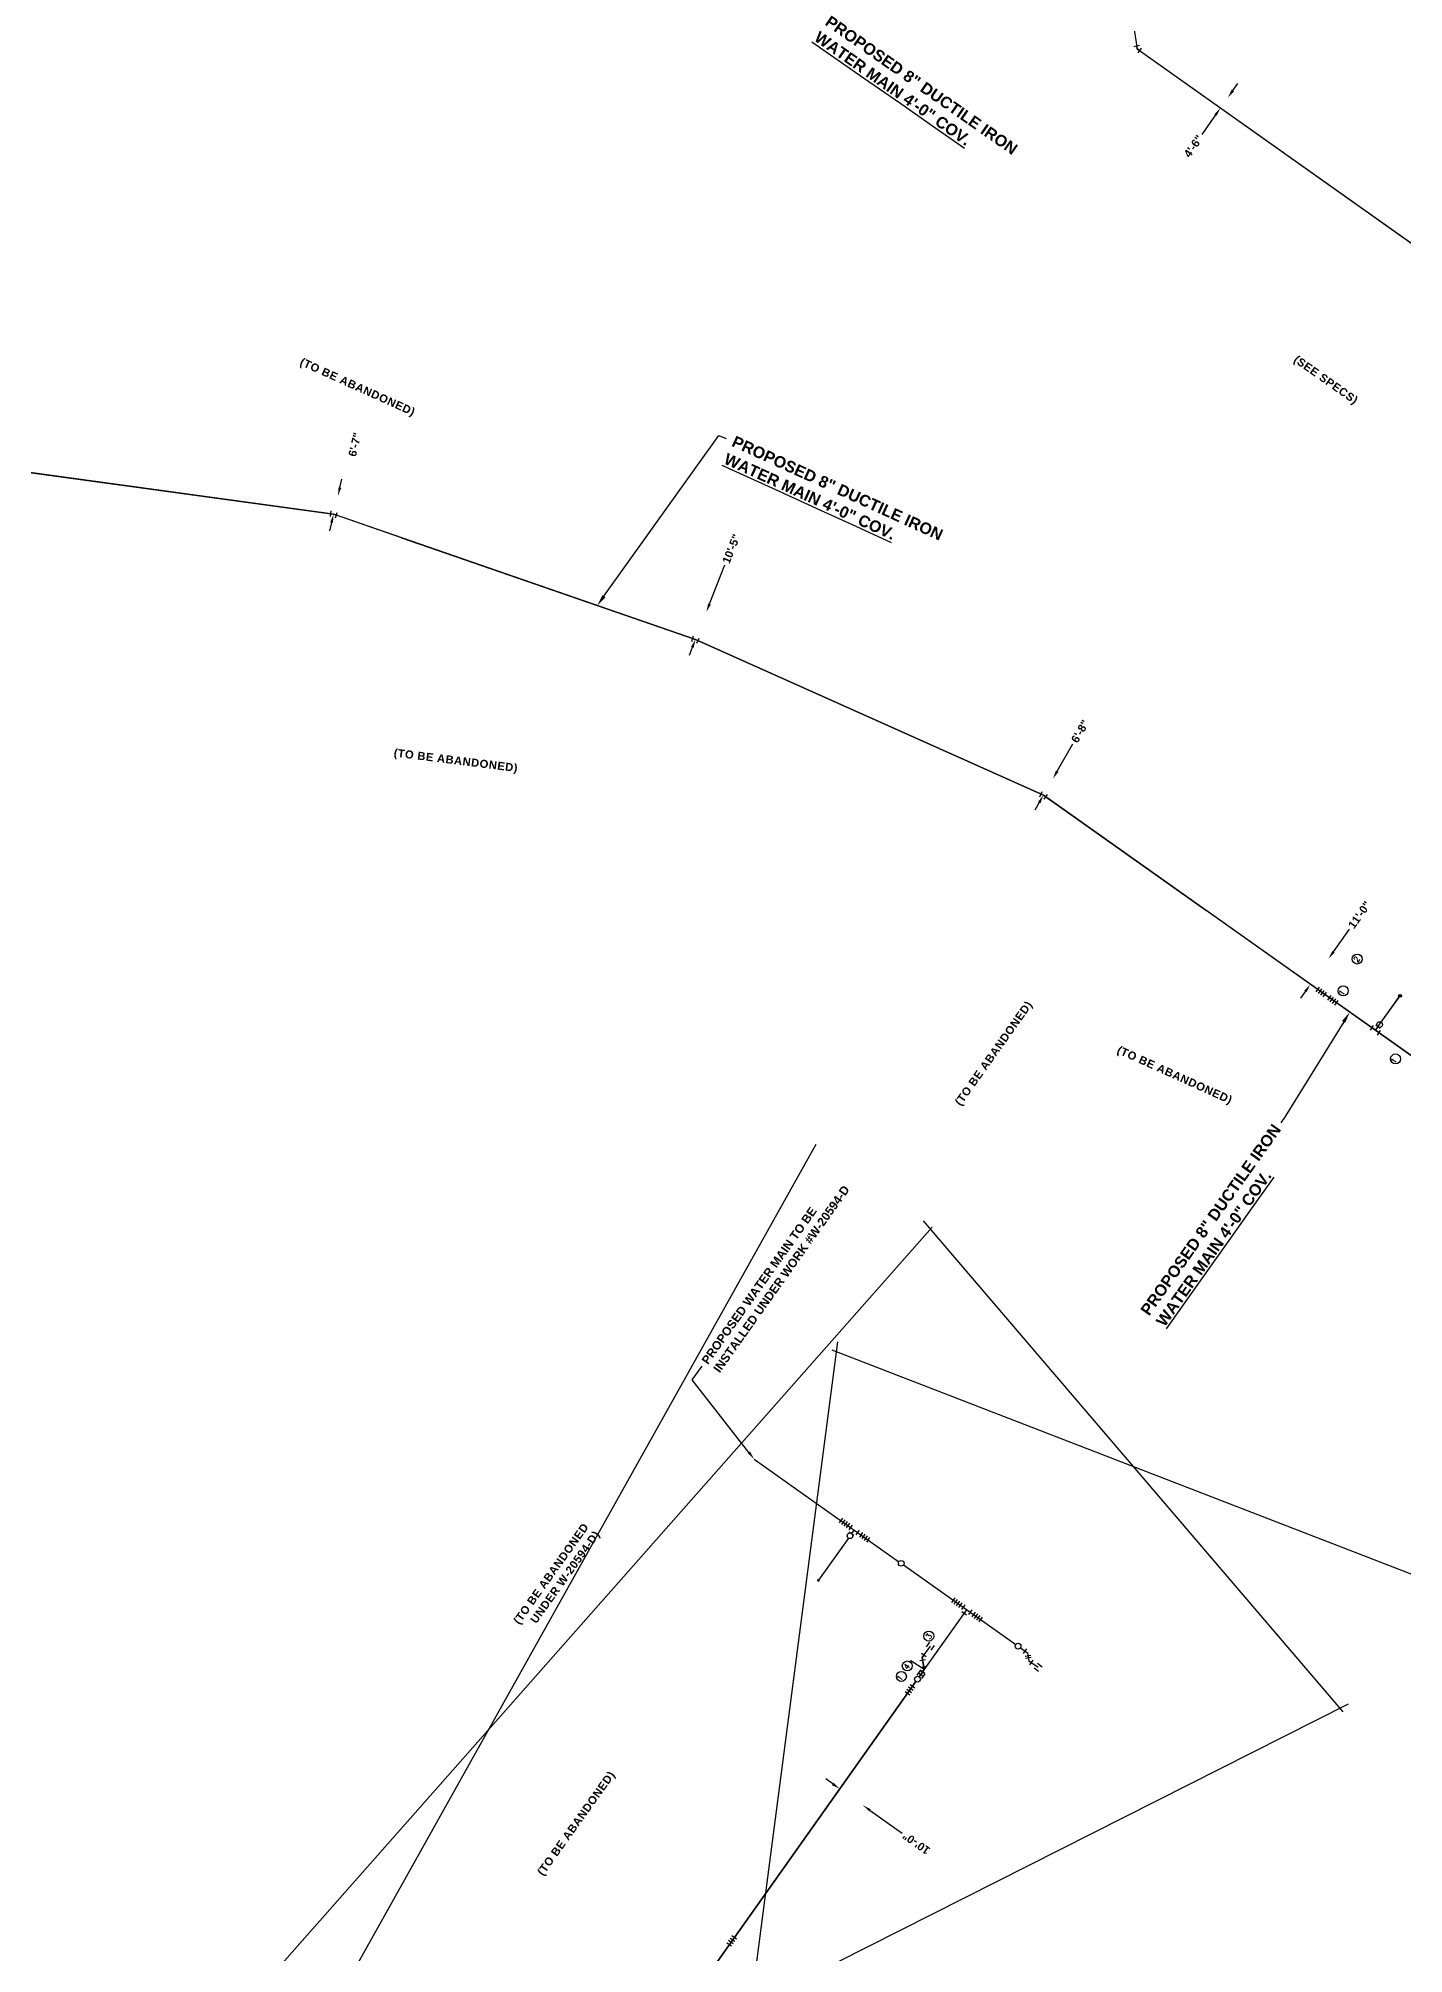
# Model space of a CAD drawing. Header units: feet. Extents: x 0 to 2707995, y 0 to 272563.
# Drawn here: x 2705563 to 2706041, y 271131 to 271801 of the extents above; entities that cross this region are included whole.
import ezdxf
from ezdxf import colors
from ezdxf.entities.mleader import LeaderData, LeaderLine
from ezdxf.math import Vec2, Vec3

# ---------------------------------------------------------------- set-up
doc = ezdxf.new("R2010")
doc.units = ezdxf.units.FT
doc.header["$LTSCALE"] = 20
for name, color, linetype in [('AlbertToolLayer', 40, 'Continuous'), ('C-PR-20594-TXT', 4, 'Continuous'), ('C-PR-WATER', 4, 'Continuous'), ('C-PR-WATER-20594', 6, 'Continuous'), ('C-PR-WATER-ABAND', 3, 'Continuous'), ('C-PR-WATER-ABAND-OFF', 3, 'Continuous'), ('C-PR-WATER-ABAND-W3', 3, 'Continuous'), ('C-PR-WATER-DIM', 4, 'Continuous'), ('C-PR-WATER-FITTING', 4, 'Continuous'), ('C-PR-WATER-TXT (W-2)', 4, 'Continuous'), ('C-PR-WATER-TXT-#', 6, 'Continuous')]:
    doc.layers.add(name, color=color, linetype=linetype)
doc.layers.add('CALC', color=10, linetype='Continuous', plot=False)
doc.styles.add('ARIAL', font='arialbd.ttf', dxfattribs={"height": 0.24})
doc.styles.add('PROPOSED PLAN', font='arialbd.ttf', dxfattribs={"height": 2.8})
doc.styles.get("Standard").update_dxf_attribs({"font": 'simplex.shx'})
doc.dimstyles.new('PWD Proposed', dxfattribs={"dimtxt": 2.8, "dimasz": 3, "dimexe": 0.18, "dimexo": 0.0625, "dimgap": 1, "dimtad": 0, "dimdec": 0, "dimlfac": 12, "dimzin": 1, "dimdsep": 46, "dimlunit": 4, "dimtxsty": 'PROPOSED PLAN', "dimcen": 0, "dimse1": 1, "dimse2": 1, "dimclrd": 256, "dimclrt": 3, "dimadec": 1, "dimazin": 0, "dimtfac": 1, "dimtdec": 0, "dimtofl": 0, "dimtmove": 0, "dimatfit": 1, "dimfxl": 0.18, "dimfrac": 2, "dimtolj": 1, "dimtzin": 0, "dimlwd": -1, "dimarcsym": 0})

# ---------------------------------------------------------------- blocks, each defined once
blk = doc.blocks.new('*U96')
at = {"layer": 'C-PR-WATER-FITTING'}
for p, q in [((-0.79, -1.18), (-1.18, 0.79)), ((1, -1), (1, 1))]:
    blk.add_line(p, q, dxfattribs=at)
blk.add_lwpolyline([(-0.98, -0.2), (0, 0)], dxfattribs=at)
at = {"layer": 'C-PR-WATER-FITTING', "flags": 128}
blk.add_lwpolyline([(0, 0), (1, 0)], dxfattribs=at)
blk = doc.blocks.new('*U249')
at = {"layer": 'C-PR-WATER-FITTING'}
blk.add_line((-0.73, -1.32), (0.73, 1.3), dxfattribs=at)
for points in [[(-0.14, 1.79), (1.61, 0.82)], [(0.82, -1.61), (1.8, 0.13)], [(-1.6, -0.83), (0.14, -1.8)], [(0, -0.01), (1.31, -0.74)]]:
    blk.add_lwpolyline(points, dxfattribs=at)
blk.add_circle((2.18, -1.23), 1, dxfattribs=at)
blk = doc.blocks.new('*U97')
at = {"layer": 'C-PR-WATER-FITTING'}
for p, q in [((-3, -1), (-3, 1)), ((-2, -1), (-2, 1)), ((-1, -1), (-1, 1)), ((0, -1), (0, 1))]:
    blk.add_line(p, q, dxfattribs=at)
blk = doc.blocks.new('*U250')
at = {"layer": 'C-PR-WATER-FITTING'}
h = blk.add_hatch(color=256, dxfattribs=at)
h.dxf.hatch_style = 1
h.paths.add_polyline_path([(0.5, -0.01, 1), (-0.5, -0.01, 1)])
blk.add_circle((0, -0.01), 0.5, dxfattribs=at)
blk = doc.blocks.new('*U114')
at = {"layer": 'C-PR-WATER-FITTING'}
for p, q in [((-0.88, 0.47), (0.88, -0.47)), ((-0.42, 1.35), (1.35, 0.42)), ((0.05, 2.24), (1.82, 1.3)), ((0.52, 3.12), (2.28, 2.19))]:
    blk.add_line(p, q, dxfattribs=at)
blk = doc.blocks.new('*D125')
at = {"layer": 'C-PR-WATER-DIM', "linetype": 'Continuous', "transparency": 16777216}
for p, q in [((2706016.52, 271481.74), (2706022.14, 271489.67)), ((2706006.69, 271467.87), (2706004.96, 271465.43))]:
    blk.add_line(p, q, dxfattribs=at)
at = {"layer": 'C-PR-WATER-DIM', "transparency": 16777216}
for points in [[(2706016.12, 271482.03), (2706016.93, 271481.46), (2706014.79, 271479.3)], [(2706006.29, 271468.16), (2706007.1, 271467.59), (2706008.43, 271470.32)]]:
    blk.add_solid(points, dxfattribs=at)
at = {"layer": 'C-PR-WATER-DIM', "transparency": 16777216, "insert": (2706025.64, 271494.61), "char_height": 2.8, "attachment_point": 5, "rotation": 54.67389, "style": 'PROPOSED PLAN'}
blk.add_mtext('\\A1;11\'-0"', dxfattribs=at)
blk = doc.blocks.new('*D127')
at = {"layer": 'C-PR-WATER-DIM', "linetype": 'Continuous', "transparency": 16777216}
for p, q in [((2705919.83, 271544.9), (2705925.35, 271554.5)), ((2705913.52, 271533.91), (2705912.03, 271531.31))]:
    blk.add_line(p, q, dxfattribs=at)
at = {"layer": 'C-PR-WATER-DIM', "transparency": 16777216}
for points in [[(2705919.4, 271545.15), (2705920.27, 271544.66), (2705918.34, 271542.3)], [(2705913.09, 271534.16), (2705913.96, 271533.67), (2705915.02, 271536.52)]]:
    blk.add_solid(points, dxfattribs=at)
at = {"layer": 'C-PR-WATER-DIM', "transparency": 16777216, "insert": (2705927.85, 271558.87), "char_height": 2.8, "attachment_point": 5, "rotation": 60.13288, "style": 'PROPOSED PLAN'}
blk.add_mtext('\\A1;6\'-8"', dxfattribs=at)
blk = doc.blocks.new('*D128')
at = {"layer": 'C-PR-WATER-DIM', "linetype": 'Continuous', "transparency": 16777216}
for p, q in [((2705798.18, 271603.46), (2705803.58, 271617.12)), ((2705792.15, 271588.23), (2705791.05, 271585.44))]:
    blk.add_line(p, q, dxfattribs=at)
at = {"layer": 'C-PR-WATER-DIM', "transparency": 16777216}
for points in [[(2705797.71, 271603.64), (2705798.64, 271603.27), (2705797.07, 271600.67)], [(2705791.69, 271588.41), (2705792.62, 271588.05), (2705793.25, 271591.02)]]:
    blk.add_solid(points, dxfattribs=at)
at = {"layer": 'C-PR-WATER-DIM', "transparency": 16777216, "insert": (2705805.81, 271622.75), "char_height": 2.8, "attachment_point": 5, "rotation": 68.41442, "style": 'PROPOSED PLAN'}
blk.add_mtext('\\A1;10\'-5"', dxfattribs=at)
blk = doc.blocks.new('*D129')
at = {"layer": 'C-PR-WATER-DIM', "linetype": 'Continuous', "transparency": 16777216}
for p, q in [((2705668.85, 271644.17), (2705669.55, 271647.09)), ((2705665.92, 271631.94), (2705665.22, 271629.02))]:
    blk.add_line(p, q, dxfattribs=at)
at = {"layer": 'C-PR-WATER-DIM', "transparency": 16777216}
for points in [[(2705668.37, 271644.29), (2705669.34, 271644.05), (2705668.15, 271641.25)], [(2705665.44, 271632.06), (2705666.41, 271631.82), (2705666.62, 271634.86)]]:
    blk.add_solid(points, dxfattribs=at)
at = {"layer": 'C-PR-WATER-DIM', "transparency": 16777216, "insert": (2705674.07, 271659.23), "char_height": 2.8, "attachment_point": 5, "rotation": 76.52427, "style": 'PROPOSED PLAN'}
blk.add_mtext('\\A1;6\'-7"', dxfattribs=at)
blk = doc.blocks.new('*D152')
at = {"layer": 'C-PR-WATER-DIM', "linetype": 'Continuous', "transparency": 16777216}
for p, q in [((2705841.29, 271190.46), (2705838.84, 271192.2)), ((2705854.34, 271181.21), (2705865.61, 271173.23))]:
    blk.add_line(p, q, dxfattribs=at)
at = {"layer": 'C-PR-WATER-DIM', "transparency": 16777216}
for points in [[(2705841.58, 271190.87), (2705841, 271190.05), (2705843.74, 271188.73)], [(2705854.63, 271181.62), (2705854.05, 271180.8), (2705851.9, 271182.94)]]:
    blk.add_solid(points, dxfattribs=at)
at = {"layer": 'C-PR-WATER-DIM', "transparency": 16777216, "insert": (2705870.55, 271169.73), "char_height": 2.8, "attachment_point": 5, "rotation": 144.67417, "style": 'PROPOSED PLAN'}
blk.add_mtext('\\A1;10\'-0"', dxfattribs=at)
blk = doc.blocks.new('*U211')
at = {"layer": 'C-PR-WATER-FITTING'}
for p, q in [((-1.01, 0.99), (-0.99, -1.01)), ((-0.01, 1.41), (1.41, 0.01))]:
    blk.add_line(p, q, dxfattribs=at)
at = {"layer": 'C-PR-WATER-FITTING', "flags": 128}
blk.add_lwpolyline([(0.7, 0.71), (0, 0), (-1, -0.01)], dxfattribs=at)
blk = doc.blocks.new('*D221')
at = {"layer": 'C-PR-WATER-DIM', "linetype": 'Continuous', "transparency": 16777216}
for p, q in [((2705981.31, 271783.16), (2705983.05, 271785.61)), ((2705975.24, 271774.6), (2705970.42, 271767.8))]:
    blk.add_line(p, q, dxfattribs=at)
at = {"layer": 'C-PR-WATER-DIM', "transparency": 16777216}
for points in [[(2705980.9, 271783.45), (2705981.72, 271782.87), (2705979.58, 271780.72)], [(2705974.83, 271774.89), (2705975.65, 271774.31), (2705976.98, 271777.04)]]:
    blk.add_solid(points, dxfattribs=at)
at = {"layer": 'C-PR-WATER-DIM', "transparency": 16777216, "insert": (2705967.48, 271763.65), "char_height": 2.8, "attachment_point": 5, "rotation": 54.67054, "style": 'PROPOSED PLAN'}
blk.add_mtext('\\A1;4\'-6"', dxfattribs=at)
blk = doc.blocks.new('*U282')
at = {"layer": 'C-PR-WATER-FITTING'}
for p, q in [((0, -1.41), (-1.41, 0)), ((1, -1), (1, 1))]:
    blk.add_line(p, q, dxfattribs=at)
at = {"layer": 'C-PR-WATER-FITTING', "flags": 128}
blk.add_lwpolyline([(-0.71, -0.71), (0, 0), (1, 0)], dxfattribs=at)
blk = doc.blocks.new('*U283')
at = {"layer": 'C-PR-WATER-FITTING'}
for p, q in [((-1, -1), (-1, 1)), ((0, -1.41), (1.41, 0))]:
    blk.add_line(p, q, dxfattribs=at)
at = {"layer": 'C-PR-WATER-FITTING', "flags": 128}
blk.add_lwpolyline([(0.71, -0.71), (0, 0), (-1, 0)], dxfattribs=at)
blk = doc.blocks.new('*U266')
at = {"layer": 'C-PR-WATER-FITTING'}
blk.add_circle((0, -0.01), 1, dxfattribs=at)
blk = doc.blocks.new('*U246')
at = {"layer": 'C-PR-WATER-FITTING'}
for p, q in [((-1.03, -0.98), (-0.97, 1.02)), ((0.97, -1.04), (1.03, 0.96))]:
    blk.add_line(p, q, dxfattribs=at)

msp = doc.modelspace()

# ---------------------------------------------------------------- hatches: boundary and pattern name
at = {"layer": 'C-PR-WATER-20594'}
h = msp.add_hatch(color=256, dxfattribs=at)
h.dxf.hatch_style = 1
h.paths.add_polyline_path([(2705835.869, 271261.983, 1), (2705836.739, 271261.49, 1)])

# ---------------------------------------------------------------- linework, layer by layer
at = {"layer": 'AlbertToolLayer'}
for p, q in [((2705835.355, 271414.232), (2705606.517, 271004.996)), ((2705835.355, 271414.232), (2705606.517, 271004.996)), ((2705565.781, 271033.867), (2705876.091, 271385.362)), ((2705565.781, 271033.867), (2705876.091, 271385.362)), ((2705872.952, 271387.586), (2706019.762, 271215.706)), ((2705872.952, 271387.586), (2706019.762, 271215.706)), ((2705842.92, 271345.211), (2705782.189, 270880.493)), ((2705842.92, 271345.211), (2705782.189, 270880.493)), ((2705840.951, 271342.433), (2706051.763, 271260.859)), ((2705840.951, 271342.433), (2706051.763, 271260.859)), ((2705603.378, 271007.221), (2706021.73, 271218.483)), ((2705603.378, 271007.221), (2706021.73, 271218.483))]:
    msp.add_line(p, q, dxfattribs=at)
at = {"layer": 'C-PR-WATER'}
for p, q in [((2705946.153, 271808.081), (2705947.848, 271797.69)), ((2705947.848, 271797.69), (2706089.296, 271697.435)), ((2705417.685, 271668.998), (2705666.622, 271634.857)), ((2705793.271, 271591.011), (2705666.622, 271634.857)), ((2705915.087, 271536.475), (2705793.254, 271591.019)), ((2706042.069, 271446.481), (2705915.087, 271536.475)), ((2706033.24, 271457.033), (2706039.811, 271466.305)), ((2706031.216, 271454.178), (2706032.046, 271455.348)), ((2705872.759, 271229.665), (2705871.531, 271227.932)), ((2705870.376, 271226.303), (2705794.399, 271119.111))]:
    msp.add_line(p, q, dxfattribs=at)
for points in [[(2705872.615, 271234.662), (2705875.474, 271238.683)], [(2705873.333, 271230.484), (2705873.167, 271231.47), (2705872.628, 271234.681)]]:
    msp.add_lwpolyline(points, dxfattribs=at)
at = {"layer": 'C-PR-WATER-20594'}
for p, q in [((2705844.66, 271283.481), (2705843.504, 271281.849)), ((2705845.476, 271282.903), (2705844.32, 271281.271)), ((2705846.292, 271282.324), (2705845.136, 271280.693)), ((2705847.108, 271281.746), (2705845.952, 271280.114)), ((2705851.762, 271278.448), (2705850.605, 271276.816)), ((2705852.577, 271277.87), (2705851.421, 271276.238)), ((2705853.393, 271277.292), (2705852.237, 271275.66)), ((2705854.209, 271276.713), (2705853.053, 271275.082)), ((2705884.056, 271255.561), (2705882.899, 271253.929)), ((2705884.871, 271254.983), (2705883.715, 271253.351)), ((2705885.687, 271254.404), (2705884.531, 271252.773)), ((2705886.503, 271253.826), (2705885.347, 271252.194)), ((2705891.157, 271250.528), (2705890, 271248.896)), ((2705891.973, 271249.95), (2705890.816, 271248.318)), ((2705892.788, 271249.372), (2705891.632, 271247.74)), ((2705893.604, 271248.793), (2705892.448, 271247.162)), ((2705908.016, 271236.128), (2705909.173, 271237.76)), ((2705871.911, 271230.194), (2705870.752, 271228.564)), ((2705873.569, 271229.09), (2705871.937, 271230.246)), ((2705908.592, 271235.212), (2705910.564, 271235.548)), ((2705910.703, 271234.732), (2705908.732, 271234.395)), ((2705911.28, 271233.815), (2705910.123, 271232.184)), ((2705911.737, 271231.06), (2705913.349, 271229.876)), ((2705912.92, 271232.671), (2705914.532, 271231.488)), ((2705873.54, 271229.035), (2705872.381, 271227.405))]:
    msp.add_line(p, q, dxfattribs=at)
at = {"layer": 'C-PR-WATER-20594', "linetype": 'Continuous'}
for points in [[(2705813.801, 271304.126), (2705864.435, 271268.241)], [(2705846.75, 271276.484), (2705836.304, 271261.736)], [(2705866.067, 271267.084), (2705905.331, 271239.257)], [(2705872.138, 271228.789), (2705888.169, 271251.42)], [(2705906.963, 271238.101), (2705909.41, 271236.366), (2705909.885, 271233.578), (2705913.135, 271231.274)]]:
    msp.add_lwpolyline(points, dxfattribs=at)
at = {"layer": 'C-PR-WATER-20594'}
for points in [[(2705848.128, 271281.023), (2705846.972, 271279.391)], [(2705847.091, 271278.694), (2705848.722, 271277.538)], [(2705848.774, 271279.34), (2705847.906, 271278.116)], [(2705850.576, 271279.288), (2705849.419, 271277.657)], [(2705887.523, 271253.103), (2705886.367, 271251.471)], [(2705886.486, 271250.774), (2705888.118, 271249.618)], [(2705889.971, 271251.368), (2705888.815, 271249.737)]]:
    msp.add_lwpolyline(points, dxfattribs=at)
for centre in [(2705847.328, 271277.3), (2705865.248, 271267.659), (2705906.144, 271238.675)]:
    msp.add_circle(centre, 1, dxfattribs=at)
at = {"layer": 'C-PR-WATER-TXT-#'}
for centre in [(2706024.823, 271479.172), (2706019.933, 271468.042), (2706038.247, 271444.201), (2705874.901, 271242.192), (2705865.299, 271228.073), (2705867.383, 271231.75)]:
    msp.add_circle(centre, 1.75, dxfattribs=at)
at = {"layer": 'CALC'}
msp.add_line((2706050.89, 271440.229), (2705971.915, 271496.2), dxfattribs=at)
for points in [[(2705745.784, 271941.858), (2705755.071, 271943.506), (2705946.153, 271808.081), (2705947.854, 271797.685), (2706089.296, 271697.435), (2706099.676, 271699.276), (2706110.347, 271691.714)], [(2705690.367, 271626.637), (2705666.545, 271634.868), (2705417.685, 271668.998)], [(2705690.386, 271626.63), (2705793.271, 271591.011), (2705915.087, 271536.475), (2705971.825, 271496.265)], [(2706064.909, 271430.276), (2705971.903, 271496.219)], [(2706148.053, 271371.556), (2705971.915, 271496.2)], [(2706031.248, 271454.213), (2706039.524, 271465.901)], [(2705871.528, 271227.935), (2705873.333, 271230.483), (2705872.628, 271234.681), (2705875.474, 271238.683)], [(2705871.331, 271229.379), (2705872.961, 271228.22)], [(2705846.252, 270970.885), (2705820.648, 270989.032), (2705803.938, 271006.694), (2705798.932, 271019.817), (2705785.835, 271054.074), (2705787.192, 271102.991), (2705794.399, 271119.111), (2705870.373, 271226.306)]]:
    msp.add_lwpolyline(points, dxfattribs=at)

# ---------------------------------------------------------------- block references
at = {"layer": 'C-PR-WATER-FITTING'}
for name, p, rotation in [('*U211', (2705947.854, 271797.685), 279.6627549989162), ('*U96', (2705666.622, 271634.857), 340.9045294326634), ('*U96', (2705793.249, 271591.021), 334.3966797143099), ('*U96', (2705915.087, 271536.475), 324.6736790594938), ('*U97', (2706013.472, 271466.748), 324.6738889241751), ('*U97', (2706017.619, 271463.809), 324.6738889241751), ('*U250', (2706039.811, 271466.305), 83.92415502369693), ('*U249', (2706031.214, 271454.174), 83.92415502369693), ('*U283', (2705872.615, 271234.662), 99.58997475110458), ('*U246', (2705875.474, 271238.683), 326.189478593367), ('*U282', (2705873.333, 271230.484), 234.5897654347561), ('*U114', (2705869.156, 271224.593), 172.5071740749816), ('*U266', (2705870.953, 271227.124), 326.189478593367), ('*U114', (2705806.83, 271136.651), 172.5071740749816)]:
    msp.add_blockref(name, p, dxfattribs=dict(at, rotation=rotation))

# ---------------------------------------------------------------- texts
at = {"layer": 'C-PR-20594-TXT', "insert": (2705739.853, 271262.488), "char_height": 2.8, "width": 48.18924, "attachment_point": 2, "rotation": 54.549688, "style": 'ARIAL'}
msp.add_mtext('\\pxqr;{\\T1.063;\\C3;(TO BE ABANDONED UNDER W-20594-D)}', dxfattribs=at)
at = {"layer": 'C-PR-WATER-ABAND', "color": 4, "char_height": 2.8, "width": 48.18924, "attachment_point": 2, "style": 'ARIAL'}
for insert, rotation in [((2705711.825, 271549.824), 352.834979), ((2705751.628, 271179.352), 54.549688)]:
    msp.add_mtext('\\pxql;{\\T1.063;\\C3;(TO BE ABANDONED)}', dxfattribs=dict(at, insert=insert, rotation=rotation))
at = {"layer": 'C-PR-WATER-ABAND-OFF', "color": 4, "char_height": 2.8, "width": 48.18924, "attachment_point": 2, "style": 'ARIAL'}
for s, insert, rotation in [('\\pxql;{\\T1.063;\\C3;(TO BE ABANDONED)}', (2705677.69, 271679.782), 335.676651), ('\\pxql;{\\T1.063;\\C3;(SEE SPECS)}', (2706023.619, 271676.778), 324.788439), ('\\pxql;{\\T1.063;\\C3;(TO BE ABANDONED)}', (2705963.608, 271438.975), 335.676651)]:
    msp.add_mtext(s, dxfattribs=dict(at, insert=insert, rotation=rotation))
at = {"layer": 'C-PR-WATER-ABAND-W3', "color": 4, "insert": (2705897.703, 271448.857), "char_height": 2.8, "width": 48.18924, "attachment_point": 2, "rotation": 54.673889, "style": 'ARIAL'}
msp.add_mtext('\\pxql;{\\T1.063;\\C3;(TO BE ABANDONED)}', dxfattribs=at)

# ---------------------------------------------------------------- dimensions: what is measured, and where the dimension line sits
at = {"layer": 'C-PR-WATER-DIM'}
for base, p1, p2, angle, override, picture, middle in [((2705979.577, 271780.716), (2705978.175, 271776.194), (2705980.777, 271779.866), 54.670544, {"dimclrt": 256}, '*D221', (2705967.478, 271763.646)), ((2705666.621, 271634.857), (2705668.155, 271641.254), (2705666.622, 271634.857), 256.524274, {"dimclrt": 256, "dimtmove": 2}, '*D129', (2705674.069, 271659.233)), ((2705793.254, 271591.019), (2705797.071, 271600.667), (2705793.254, 271591.019), 248.414422, {"dimclrt": 256}, '*D128', (2705805.809, 271622.752)), ((2705915.018, 271536.516), (2705918.405, 271542.266), (2705915.082, 271536.479), 240.13288, {"dimclrt": 256}, '*D127', (2705927.855, 271558.871)), ((2706008.428, 271470.323), (2706012.634, 271480.824), (2706006.274, 271471.849), 234.673889, {"dimclrt": 256}, '*D125', (2706025.64, 271494.607)), ((2705851.896, 271182.944), (2705840.139, 271183.65), (2705848.298, 271177.868), 324.674173, {"dimclrt": 256}, '*D152', (2705870.547, 271169.726))]:
    dim = msp.add_linear_dim(base=base, p1=p1, p2=p2, angle=angle, dimstyle='PWD Proposed', override=override, dxfattribs=at)
    dim.commit()
    dim.dimension.update_dxf_attribs({"geometry": picture, "text_midpoint": middle, "dimtype": 161})

# ---------------------------------------------------------------- leaders
at = {"layer": 'C-PR-20594-TXT'}
ml = msp.add_multileader_mtext('Standard', dxfattribs=at)
ml.set_content('PROPOSED WATER MAIN TO BE INSTALLED UNDER WORK #W-20594-D', color=256, style='ARIAL')
ml.set_leader_properties(color=3)
ml.build(insert=Vec2(0, 0))
ml.multileader.update_dxf_attribs({"dogleg_length": 6, "arrow_head_size": 3})
ctx = ml.context
ctx.base_point, ctx.char_height, ctx.arrow_head_size, ctx.landing_gap_size, ctx.plane_origin, ctx.plane_x_axis, ctx.plane_y_axis = Vec3(2705795.568, 271336.659), 3, 3, 1.5, Vec3(2705498.748, 271014.81), Vec3(0.5782257, 0.8158769), Vec3(-0.8158769, 0.5782257)
notes = []
notes.append((ctx, [(0, (1, 1, 0), (2705792.16, 271331.85), (0.5782257, 0.8158769), 5.894, [(0, [(2705813.801, 271304.126)], 0, [])])]))
ctx.mtext.insert, ctx.mtext.text_direction, ctx.mtext.rotation, ctx.mtext.width, ctx.mtext.defined_height, ctx.mtext.flow_direction = Vec3(2705795.19, 271338.765), Vec3(0.5782257, 0.8158769), 0.954244, 82.23775, 18.982, 5
at = {"layer": 'C-PR-WATER-TXT (W-2)'}
ml = msp.add_multileader_mtext('Standard', dxfattribs=at)
ml.set_content('PROPOSED 8" DUCTILE IRON {\\LWATER MAIN 4\'-0" COV.}', color=256, style='ARIAL')
ml.set_leader_properties(color=256)
ml.build(insert=Vec2(0, 0))
ml.multileader.update_dxf_attribs({"dogleg_length": 5})
ctx = ml.context
ctx.base_point, ctx.landing_gap_size, ctx.plane_origin, ctx.plane_x_axis, ctx.plane_y_axis = Vec3(2705837.144, 271809.074), 2.5, Vec3(2706006.722, 271939.223), Vec3(0.8203154, -0.5719114), Vec3(0.5719114, 0.8203154)
notes.append((ctx, [(0, (1, 1, 0), (2705824.952, 271817.574), (0.8203154, -0.5719114), 14.862, [(0, [(2705850.535, 271875.849)], 0, [])])]))
ctx.mtext.insert, ctx.mtext.text_direction, ctx.mtext.rotation, ctx.mtext.width, ctx.mtext.defined_height, ctx.mtext.flow_direction = Vec3(2705840.567, 271809.613), Vec3(0.8203154, -0.5719114), 5.6743512, 87.98644, 38.555, 5
ml = msp.add_multileader_mtext('Standard', dxfattribs=at)
ml.set_content('PROPOSED 8" DUCTILE IRON {\\LWATER MAIN 4\'-0" COV.}', color=256, style='ARIAL')
ml.set_leader_properties(color=256)
ml.build(insert=Vec2(0, 0))
ml.multileader.update_dxf_attribs({"dogleg_length": 5})
ctx = ml.context
ctx.base_point, ctx.landing_gap_size, ctx.plane_origin, ctx.plane_x_axis, ctx.plane_y_axis = Vec3(2705804.008, 271661.308), 2.5, Vec3(2705950.877, 271827.715), Vec3(0.909935, -0.4147509), Vec3(0.4147509, 0.909935)
notes.append((ctx, [(0, (1, 1, 0), (2705801.491, 271662.455), (0.909935, -0.4147509), 2.766, [(0, [(2705758.919, 271602.905)], 0, [])])]))
ctx.mtext.insert, ctx.mtext.text_direction, ctx.mtext.rotation, ctx.mtext.width, ctx.mtext.defined_height, ctx.mtext.flow_direction = Vec3(2705807.278, 271662.455), Vec3(0.909935, -0.4147509), 5.8555163, 87.98644, 38.555, 5
ml = msp.add_multileader_mtext('Standard', dxfattribs=at)
ml.set_content('PROPOSED 8" DUCTILE IRON {\\LWATER MAIN 4\'-0" COV.}', color=256, style='ARIAL')
ml.set_leader_properties(color=256)
ml.build(insert=Vec2(0, 0))
ml.multileader.update_dxf_attribs({"dogleg_length": 5})
ctx = ml.context
ctx.base_point, ctx.landing_gap_size, ctx.plane_origin, ctx.plane_x_axis, ctx.plane_y_axis = Vec3(2705949.229, 271352.912), 2.5, Vec3(2705810.542, 271549.599), Vec3(0.5782295, 0.8158742), Vec3(-0.8158742, 0.5782295)
notes.append((ctx, [(1, (1, 1, 0), (2705999.64, 271424.041), (-0.5782295, -0.8158742), 2.766, [(0, [(2706022.185, 271460.573)], 0, [])])]))
ctx.mtext.insert, ctx.mtext.text_direction, ctx.mtext.rotation, ctx.mtext.width, ctx.mtext.defined_height, ctx.mtext.flow_direction = Vec3(2705948.716, 271356.339), Vec3(0.5782295, 0.8158742), 0.9542394, 87.98644, 38.555, 5
at = {"layer": 'C-PR-WATER-TXT-#'}
ml = msp.add_multileader_mtext('Standard', dxfattribs=at)
ml.set_content('1  ', color=256)
ml.set_leader_properties(color=256)
ml.build(insert=Vec2(0, 0))
ml.multileader.update_dxf_attribs({"dogleg_length": 1.5, "arrow_head_size": 2})
ctx = ml.context
ctx.base_point, ctx.char_height, ctx.arrow_head_size, ctx.landing_gap_size, ctx.plane_origin, ctx.plane_x_axis, ctx.plane_y_axis = Vec3(2706151.378, 271643.876), 2, 2, 1.7, Vec3(2706169.425, 271665.226), Vec3(0.5814185, 0.8136047), Vec3(-0.8136047, 0.5814185)
ctx.text_align_type = 2
notes.append((ctx, [(0, (0, 0, 0), (0, 0), (1, 0), 1, [])]))
ctx.mtext.insert, ctx.mtext.text_direction, ctx.mtext.rotation, ctx.mtext.width, ctx.mtext.alignment, ctx.mtext.line_spacing_factor, ctx.mtext.flow_direction = Vec3(2706151.83, 271646.228), Vec3(0.5814185, 0.8136047), 0.9503253, 0.47619, 3, 0.75, 5
ml = msp.add_multileader_mtext('Standard', dxfattribs=at)
ml.set_content('1  ', color=256)
ml.set_leader_properties(color=256)
ml.build(insert=Vec2(0, 0))
ml.multileader.update_dxf_attribs({"dogleg_length": 1.5, "arrow_head_size": 2})
ctx = ml.context
ctx.base_point, ctx.char_height, ctx.arrow_head_size, ctx.landing_gap_size, ctx.plane_origin, ctx.plane_x_axis, ctx.plane_y_axis = Vec3(2706187.322, 271611.384), 2, 2, 1.7, Vec3(2706205.369, 271632.734), Vec3(0.5814185, 0.8136047), Vec3(-0.8136047, 0.5814185)
ctx.text_align_type = 2
notes.append((ctx, [(0, (0, 0, 0), (0, 0), (1, 0), 1, [])]))
ctx.mtext.insert, ctx.mtext.text_direction, ctx.mtext.rotation, ctx.mtext.width, ctx.mtext.alignment, ctx.mtext.line_spacing_factor, ctx.mtext.flow_direction = Vec3(2706187.774, 271613.736), Vec3(0.5814185, 0.8136047), 0.9503253, 0.47619, 3, 0.75, 5
ml = msp.add_multileader_mtext('Standard', dxfattribs=at)
ml.set_content('1  ', color=256)
ml.set_leader_properties(color=256)
ml.build(insert=Vec2(0, 0))
ml.multileader.update_dxf_attribs({"dogleg_length": 1.5, "arrow_head_size": 2})
ctx = ml.context
ctx.base_point, ctx.char_height, ctx.arrow_head_size, ctx.landing_gap_size, ctx.plane_origin, ctx.plane_x_axis, ctx.plane_y_axis = Vec3(2706180.221, 271582.591), 2, 2, 1.7, Vec3(2706198.268, 271603.941), Vec3(0.5814185, 0.8136047), Vec3(-0.8136047, 0.5814185)
ctx.text_align_type = 2
notes.append((ctx, [(0, (0, 0, 0), (0, 0), (1, 0), 1, [])]))
ctx.mtext.insert, ctx.mtext.text_direction, ctx.mtext.rotation, ctx.mtext.width, ctx.mtext.alignment, ctx.mtext.line_spacing_factor, ctx.mtext.flow_direction = Vec3(2706180.673, 271584.943), Vec3(0.5814185, 0.8136047), 0.9503253, 0.47619, 3, 0.75, 5
ml = msp.add_multileader_mtext('Standard', dxfattribs=at)
ml.set_content('2  ', color=256)
ml.set_leader_properties(color=256)
ml.build(insert=Vec2(0, 0))
ml.multileader.update_dxf_attribs({"dogleg_length": 1.5, "arrow_head_size": 2})
ctx = ml.context
ctx.base_point, ctx.char_height, ctx.arrow_head_size, ctx.landing_gap_size, ctx.plane_origin, ctx.plane_x_axis, ctx.plane_y_axis = Vec3(2706191.259, 271576.332), 2, 2, 1.7, Vec3(2706209.373, 271597.89), Vec3(0.5832093, 0.8123219), Vec3(-0.8123219, 0.5832093)
ctx.text_align_type = 2
notes.append((ctx, [(0, (0, 0, 0), (0, 0), (1, 0), 1, [])]))
ctx.mtext.insert, ctx.mtext.text_direction, ctx.mtext.rotation, ctx.mtext.width, ctx.mtext.alignment, ctx.mtext.line_spacing_factor, ctx.mtext.flow_direction = Vec3(2706192.216, 271579.379), Vec3(0.5832093, 0.8123219), 0.9481225, 0.47619, 3, 0.75, 5
ml = msp.add_multileader_mtext('Standard', dxfattribs=at)
ml.set_content('2  ', color=256)
ml.set_leader_properties(color=256)
ml.build(insert=Vec2(0, 0))
ml.multileader.update_dxf_attribs({"dogleg_length": 1.5, "arrow_head_size": 2})
ctx = ml.context
ctx.base_point, ctx.char_height, ctx.arrow_head_size, ctx.landing_gap_size, ctx.plane_origin, ctx.plane_x_axis, ctx.plane_y_axis = Vec3(2706023.345, 271477.311), 2, 2, 1.7, Vec3(2706041.459, 271498.869), Vec3(0.5832093, 0.8123219), Vec3(-0.8123219, 0.5832093)
ctx.text_align_type = 2
notes.append((ctx, [(0, (0, 0, 0), (0, 0), (1, 0), 1, [])]))
ctx.mtext.insert, ctx.mtext.text_direction, ctx.mtext.rotation, ctx.mtext.width, ctx.mtext.alignment, ctx.mtext.line_spacing_factor, ctx.mtext.flow_direction = Vec3(2706024.301, 271480.359), Vec3(0.5832093, 0.8123219), 0.9481225, 0.47619, 3, 0.75, 5
ml = msp.add_multileader_mtext('Standard', dxfattribs=at)
ml.set_content('1  ', color=256)
ml.set_leader_properties(color=256)
ml.build(insert=Vec2(0, 0))
ml.multileader.update_dxf_attribs({"dogleg_length": 1.5, "arrow_head_size": 2})
ctx = ml.context
ctx.base_point, ctx.char_height, ctx.arrow_head_size, ctx.landing_gap_size, ctx.plane_origin, ctx.plane_x_axis, ctx.plane_y_axis = Vec3(2706018.6, 271466.292), 2, 2, 1.7, Vec3(2706036.647, 271487.642), Vec3(0.5814185, 0.8136047), Vec3(-0.8136047, 0.5814185)
ctx.text_align_type = 2
notes.append((ctx, [(0, (0, 0, 0), (0, 0), (1, 0), 1, [])]))
ctx.mtext.insert, ctx.mtext.text_direction, ctx.mtext.rotation, ctx.mtext.width, ctx.mtext.alignment, ctx.mtext.line_spacing_factor, ctx.mtext.flow_direction = Vec3(2706019.052, 271468.644), Vec3(0.5814185, 0.8136047), 0.9503253, 0.47619, 3, 0.75, 5
ml = msp.add_multileader_mtext('Standard', dxfattribs=at)
ml.set_content('1  ', color=256)
ml.set_leader_properties(color=256)
ml.build(insert=Vec2(0, 0))
ml.multileader.update_dxf_attribs({"dogleg_length": 1.5, "arrow_head_size": 2})
ctx = ml.context
ctx.base_point, ctx.char_height, ctx.arrow_head_size, ctx.landing_gap_size, ctx.plane_origin, ctx.plane_x_axis, ctx.plane_y_axis = Vec3(2706036.809, 271442.484), 2, 2, 1.7, Vec3(2706054.856, 271463.834), Vec3(0.5814185, 0.8136047), Vec3(-0.8136047, 0.5814185)
ctx.text_align_type = 2
notes.append((ctx, [(0, (0, 0, 0), (0, 0), (1, 0), 1, [])]))
ctx.mtext.insert, ctx.mtext.text_direction, ctx.mtext.rotation, ctx.mtext.width, ctx.mtext.alignment, ctx.mtext.line_spacing_factor, ctx.mtext.flow_direction = Vec3(2706037.261, 271444.836), Vec3(0.5814185, 0.8136047), 0.9503253, 0.47619, 3, 0.75, 5
ml = msp.add_multileader_mtext('Standard', dxfattribs=at)
ml.set_content('1  ', color=256)
ml.set_leader_properties(color=256)
ml.build(insert=Vec2(0, 0))
ml.multileader.update_dxf_attribs({"dogleg_length": 1.5, "arrow_head_size": 2})
ctx = ml.context
ctx.base_point, ctx.char_height, ctx.arrow_head_size, ctx.landing_gap_size, ctx.plane_origin, ctx.plane_x_axis, ctx.plane_y_axis = Vec3(2706077.815, 271413.486), 2, 2, 1.7, Vec3(2706095.862, 271434.836), Vec3(0.5814185, 0.8136047), Vec3(-0.8136047, 0.5814185)
ctx.text_align_type = 2
notes.append((ctx, [(0, (0, 0, 0), (0, 0), (1, 0), 1, [])]))
ctx.mtext.insert, ctx.mtext.text_direction, ctx.mtext.rotation, ctx.mtext.width, ctx.mtext.alignment, ctx.mtext.line_spacing_factor, ctx.mtext.flow_direction = Vec3(2706078.266, 271415.838), Vec3(0.5814185, 0.8136047), 0.9503253, 0.47619, 3, 0.75, 5
ml = msp.add_multileader_mtext('Standard', dxfattribs=at)
ml.set_content('3  ', color=256)
ml.set_leader_properties(color=256)
ml.build(insert=Vec2(0, 0))
ml.multileader.update_dxf_attribs({"dogleg_length": 1.5, "arrow_head_size": 2})
ctx = ml.context
ctx.base_point, ctx.char_height, ctx.arrow_head_size, ctx.landing_gap_size, ctx.plane_origin, ctx.plane_x_axis, ctx.plane_y_axis = Vec3(2705873.647, 271240.329), 2, 2, 1.7, Vec3(2705891.907, 271261.735), Vec3(0.5865045, 0.809946), Vec3(-0.809946, 0.5865045)
ctx.text_align_type = 2
notes.append((ctx, [(0, (0, 0, 0), (0, 0), (1, 0), 1, [])]))
ctx.mtext.insert, ctx.mtext.text_direction, ctx.mtext.rotation, ctx.mtext.width, ctx.mtext.alignment, ctx.mtext.line_spacing_factor, ctx.mtext.flow_direction = Vec3(2705874.616, 271243.372), Vec3(0.5865045, 0.809946), 0.94406, 0.47619, 3, 0.75, 5
ml = msp.add_multileader_mtext('Standard', dxfattribs=at)
ml.set_content('4  ', color=256)
ml.set_leader_properties(color=256)
ml.build(insert=Vec2(0, 0))
ml.multileader.update_dxf_attribs({"dogleg_length": 1.5, "arrow_head_size": 2})
ctx = ml.context
ctx.base_point, ctx.char_height, ctx.arrow_head_size, ctx.landing_gap_size, ctx.plane_origin, ctx.plane_x_axis, ctx.plane_y_axis = Vec3(2705866.059, 271230.03), 2, 2, 1.3, Vec3(2705885.678, 271251.809), Vec3(0.5829364, 0.8125178), Vec3(-0.8125178, 0.5829364)
ctx.text_align_type = 2
notes.append((ctx, [(0, (1, 1, 0), (2705868.573, 271233.534), (-0.5829364, -0.8125178), 0.284, [(1, [(2705872.615, 271234.663), (2705873.333, 271230.484)], 0, [])])]))
ctx.mtext.insert, ctx.mtext.text_direction, ctx.mtext.rotation, ctx.mtext.width, ctx.mtext.alignment, ctx.mtext.line_spacing_factor, ctx.mtext.flow_direction = Vec3(2705866.837, 271232.83), Vec3(0.5829364, 0.8125178), 0.9484584, 0.47619, 3, 0.75, 5
ml = msp.add_multileader_mtext('Standard', dxfattribs=at)
ml.set_content('1  ', color=256)
ml.set_leader_properties(color=256)
ml.build(insert=Vec2(0, 0))
ml.multileader.update_dxf_attribs({"dogleg_length": 1.5, "arrow_head_size": 2})
ctx = ml.context
ctx.base_point, ctx.char_height, ctx.arrow_head_size, ctx.landing_gap_size, ctx.plane_origin, ctx.plane_x_axis, ctx.plane_y_axis = Vec3(2705864.006, 271226.443), 2, 2, 1.7, Vec3(2705881.485, 271246.769), Vec3(0.5865045, 0.809946), Vec3(-0.809946, 0.5865045)
ctx.text_align_type = 2
notes.append((ctx, [(0, (0, 0, 0), (0, 0), (1, 0), 1, [])]))
ctx.mtext.insert, ctx.mtext.text_direction, ctx.mtext.rotation, ctx.mtext.width, ctx.mtext.alignment, ctx.mtext.line_spacing_factor, ctx.mtext.flow_direction = Vec3(2705864.472, 271228.792), Vec3(0.5865045, 0.809946), 0.94406, 0.47619, 3, 0.75, 5
ml = msp.add_multileader_mtext('Standard', dxfattribs=at)
ml.set_content('2  ', color=256)
ml.set_leader_properties(color=256)
ml.build(insert=Vec2(0, 0))
ml.multileader.update_dxf_attribs({"dogleg_length": 1.5, "arrow_head_size": 2})
ctx = ml.context
ctx.base_point, ctx.char_height, ctx.arrow_head_size, ctx.landing_gap_size, ctx.plane_origin, ctx.plane_x_axis, ctx.plane_y_axis = Vec3(2706778.852, 271218.606), 2, 2, 1.7, Vec3(2706800.559, 271200.626), Vec3(0.8203154, -0.5719114), Vec3(0.5719114, 0.8203154)
ctx.text_align_type = 2
notes.append((ctx, [(0, (0, 0, 0), (0, 0), (1, 0), 1, [])]))
ctx.mtext.insert, ctx.mtext.text_direction, ctx.mtext.rotation, ctx.mtext.width, ctx.mtext.alignment, ctx.mtext.line_spacing_factor, ctx.mtext.flow_direction = Vec3(2706781.912, 271217.692), Vec3(0.8203154, -0.5719114), 5.6743512, 0.47619, 3, 0.75, 5
for ctx, leaders in notes:
    for number, flags, end, landing, length, lines in leaders:
        leader = LeaderData()
        leader.index, (leader.has_last_leader_line, leader.has_dogleg_vector, leader.attachment_direction) = number, flags
        leader.last_leader_point, leader.dogleg_vector, leader.dogleg_length = Vec3(end), Vec3(landing), length
        for number, points, colour, breaks in lines:
            line = LeaderLine()
            line.index, line.vertices, line.color, line.breaks = number, Vec3.list(points), colors.encode_raw_color(colour), breaks
            leader.lines.append(line)
        ctx.leaders.append(leader)

doc.saveas('drawing.dxf')
